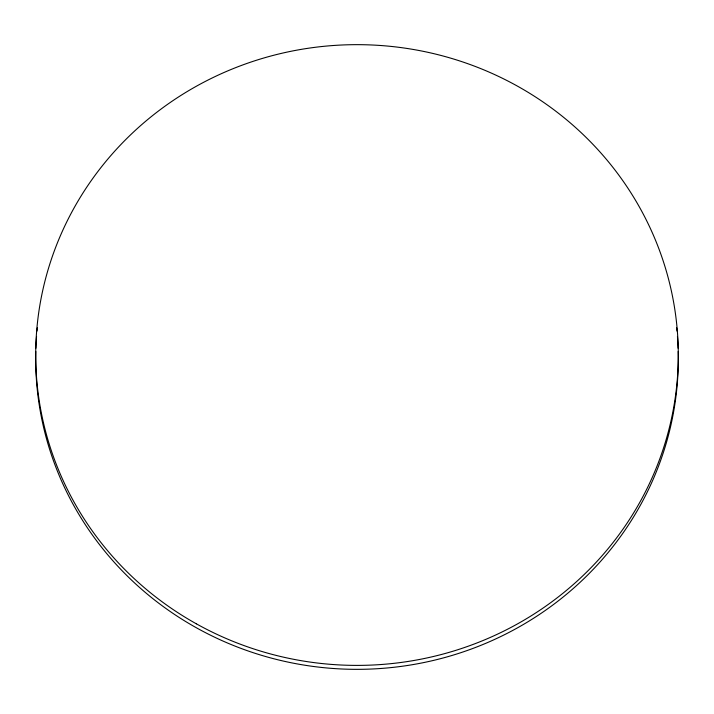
<?xml version="1.0" encoding="UTF-8"?>
<svg xmlns="http://www.w3.org/2000/svg" width="714" height="714" viewBox="0 0 714 714"><rect width="100%" height="100%" fill="white"/><g stroke="black" fill="none" stroke-linecap="round" stroke-linejoin="round"><path stroke-width="1.07" d="M678.202 351.458A321.3 310.367 0 0 1 357 669.339A321.3 310.367 0 0 1 35.798 351.458M35.896 348.236A321.3 310.367 0 0 1 36.548 336.437M37.003 331.091A321.3 310.367 0 0 1 37.324 327.78M676.676 327.78A321.3 310.367 0 0 1 676.997 331.091M677.452 336.437A321.3 310.367 0 0 1 678.104 348.236M196.35 623.813A321.3 310.367 0 0 0 678.3 355.028A321.3 310.367 0 0 0 196.35 86.242A321.3 310.367 0 0 0 196.35 623.813"/></g></svg>
